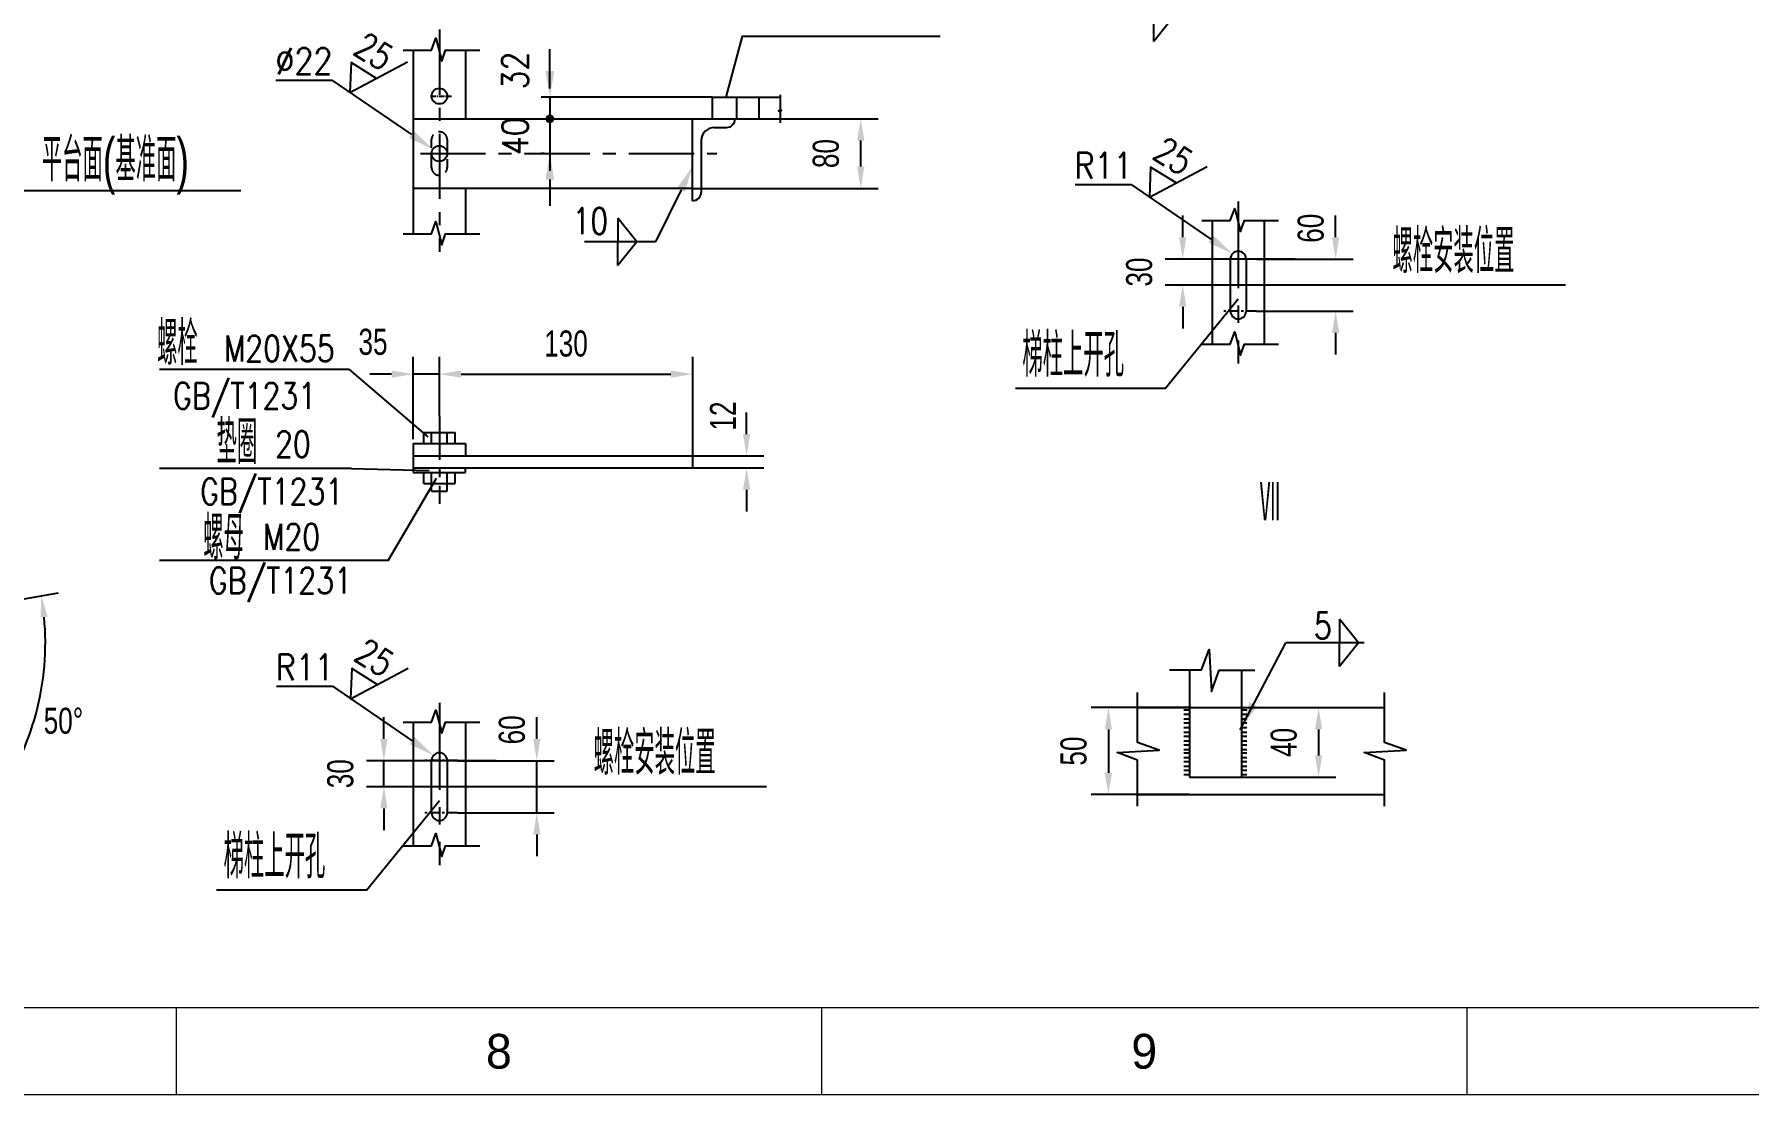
# Model space of a CAD drawing. Extents: x 148 to 221443, y -36682 to 6758.
# Drawn here: x 82721 to 86666, y -12115 to -9674 of the extents above; entities that cross this region are included whole.
import ezdxf
from ezdxf.enums import TextEntityAlignment as Align

# ---------------------------------------------------------------- set-up
doc = ezdxf.new("R2010")
doc.units = 0
doc.header["$LTSCALE"] = 10
doc.header["$MEASUREMENT"] = 0
for name, pattern in [('CENTERX2', [4, 2.5, -0.5, 0.5, -0.5]), ('HIDDENX2', [0.75, 0.5, -0.25]), ('PHANTOM2', [31.75, 15.875, -3.175, 3.175, -3.175, 3.175, -3.175])]:
    doc.linetypes.add(name, pattern=pattern)
for name, color, linetype in [('2', 4, 'Continuous'), ('CENTER', 1, 'CENTERX2'), ('DIM', 4, 'Continuous'), ('HIDDEN', 7, 'HIDDENX2'), ('MAIN', 6, 'Continuous'), ('RED', 7, 'Continuous'), ('WHITE', 7, 'Continuous')]:
    doc.layers.add(name, color=color, linetype=linetype)
doc.layers.add('2（细实线）', color=3, linetype='Continuous', lineweight=20)
doc.layers.add('图框层', color=7, linetype='Continuous', lineweight=15)
doc.styles.add('HZ', font='ROMS.SHX', dxfattribs={"width": 0.75, "bigfont": 'GBCBIG.SHX'})
doc.styles.get("Standard").update_dxf_attribs({"font": 'wison_e.shx', "width": 0.75, "bigfont": 'wison_c.shx'})
doc.styles.add('XW', font='ROMANS.shx', dxfattribs={"width": 0.85})
doc.dimstyles.new('DIM1', dxfattribs={"dimscale": 20, "dimtxt": 3, "dimasz": 2.5, "dimexe": 2, "dimexo": 0, "dimgap": 1, "dimtad": 0, "dimdec": 0, "dimzin": 0, "dimdsep": 46, "dimtxsty": 'Standard', "dimcen": 2, "dimclrd": 3, "dimclre": 3, "dimclrt": 3, "dimadec": 0, "dimazin": 0, "dimtfac": 0.666667, "dimtdec": 0, "dimtofl": 0, "dimtmove": 2, "dimatfit": 1, "dimfxl": 2, "dimtvp": 1.333333, "dimtolj": 1, "dimtzin": 0, "dimarcsym": 0})

# ---------------------------------------------------------------- blocks, each defined once
blk = doc.blocks.new('*D382')
at = {"layer": 'Defpoints', "color": 0}
for p in [(82635.9, -10983.8), (82229.8, -11055.4), (82211, -11151.5), (82695.6, -11323.3), (82514.3, -11406)]:
    blk.add_point(p, dxfattribs=at)
at = {"layer": 'WHITE', "color": 3, "linetype": 'Continuous', "lineweight": -2}
for p, q in [((82635.9, -10983.8), (82776.8, -10958.9)), ((82514.3, -11406), (82630.8, -11503.8))]:
    blk.add_line(p, q, dxfattribs=at)
blk.add_arc((82119.6, -11074.8), 627.3, 324.5678, 5.4322, dxfattribs=at)
at = {"layer": 'WHITE', "color": 3}
for points in [[(82752.4, -11014.3), (82735.9, -11016.5), (82737.4, -10965.9)], [(82624.2, -11433.4), (82637.3, -11443.6), (82600.2, -11478)]]:
    blk.add_solid(points, dxfattribs=at)
at = {"layer": 'WHITE', "color": 3, "insert": (82788.6, -11254.1), "char_height": 60, "attachment_point": 5}
blk.add_mtext('\\A1;50%%d', dxfattribs=at)
blk = doc.blocks.new('*D429')
at = {"layer": 'Defpoints', "color": 0}
for p in [(85533.5, -10190.9), (85533.5, -10310.9), (85715.9, -10310.9)]:
    blk.add_point(p, dxfattribs=at)
at = {"layer": 'DIM', "color": 3, "lineweight": -2}
for p, q in [((85715.9, -10140.9), (85715.9, -10090.9)), ((85533.5, -10190.9), (85755.9, -10190.9)), ((85533.5, -10310.9), (85755.9, -10310.9)), ((85715.9, -10360.9), (85715.9, -10410.9))]:
    blk.add_line(p, q, dxfattribs=at)
at = {"layer": 'DIM', "color": 3}
for points in [[(85707.5, -10140.9), (85724.2, -10140.9), (85715.9, -10190.9)], [(85724.2, -10360.9), (85707.5, -10360.9), (85715.9, -10310.9)]]:
    blk.add_solid(points, dxfattribs=at)
at = {"layer": 'DIM', "color": 3, "insert": (85658.7, -10120.1), "char_height": 60, "attachment_point": 5, "rotation": 90}
blk.add_mtext('\\A1;60', dxfattribs=at)
blk = doc.blocks.new('*D434')
at = {"layer": 'Defpoints', "color": 0}
for p in [(85364, -10190.9), (85622.5, -10190.9), (85622.5, -10250.9)]:
    blk.add_point(p, dxfattribs=at)
at = {"layer": 'WHITE', "color": 3, "linetype": 'Continuous', "lineweight": -2}
for p, q in [((85364, -10140.9), (85364, -10090.9)), ((85622.5, -10190.9), (85324, -10190.9)), ((85622.5, -10250.9), (85324, -10250.9)), ((85364, -10300.9), (85364, -10350.9))]:
    blk.add_line(p, q, dxfattribs=at)
at = {"layer": 'WHITE', "color": 3}
for points in [[(85355.7, -10140.9), (85372.4, -10140.9), (85364, -10190.9)], [(85372.4, -10300.9), (85355.7, -10300.9), (85364, -10250.9)]]:
    blk.add_solid(points, dxfattribs=at)
at = {"layer": 'WHITE', "color": 3, "insert": (85264, -10220.9), "char_height": 60, "attachment_point": 5, "rotation": 90}
blk.add_mtext('\\A1;30', dxfattribs=at)
blk = doc.blocks.new('*D436')
at = {"layer": 'Defpoints', "color": 0}
for p in [(84236.4, -10455.8), (83653.6, -10552.9), (84236.4, -10643.9)]:
    blk.add_point(p, dxfattribs=at)
at = {"layer": 'DIM', "color": 3, "lineweight": -2}
for p, q in [((83653.6, -10552.9), (83653.6, -10415.8)), ((84236.4, -10643.9), (84236.4, -10415.8)), ((83703.6, -10455.8), (84186.4, -10455.8))]:
    blk.add_line(p, q, dxfattribs=at)
at = {"layer": 'DIM', "color": 3}
for points in [[(83703.6, -10447.5), (83703.6, -10464.1), (83653.6, -10455.8)], [(84186.4, -10464.1), (84186.4, -10447.5), (84236.4, -10455.8)]]:
    blk.add_solid(points, dxfattribs=at)
at = {"layer": 'DIM', "color": 3, "insert": (83945, -10385.8), "char_height": 60, "attachment_point": 5}
blk.add_mtext('\\A1;130', dxfattribs=at)
blk = doc.blocks.new('*D437')
at = {"color": 3, "lineweight": -2}
for p, q in [((83593.6, -10605.4), (83593.6, -10415.8)), ((83653.6, -10552.9), (83653.6, -10415.8)), ((83543.6, -10455.8), (83493.6, -10455.8)), ((83703.6, -10455.8), (83753.6, -10455.8))]:
    blk.add_line(p, q, dxfattribs=at)
at = {"color": 3}
for points in [[(83543.6, -10464.1), (83543.6, -10447.5), (83593.6, -10455.8)], [(83703.6, -10447.5), (83703.6, -10464.1), (83653.6, -10455.8)]]:
    blk.add_solid(points, dxfattribs=at)
at = {"layer": 'Defpoints', "color": 0}
for p in [(83653.6, -10455.8), (83653.6, -10552.9), (83593.6, -10605.4)]:
    blk.add_point(p, dxfattribs=at)
at = {"color": 3, "insert": (83500.9, -10381.9), "char_height": 60, "attachment_point": 5}
blk.add_mtext('\\A1;35', dxfattribs=at)
blk = doc.blocks.new('*D438')
at = {"layer": 'Defpoints', "color": 0}
for p in [(84236.4, -10643.9), (84236.4, -10671.9), (84360.5, -10671.9)]:
    blk.add_point(p, dxfattribs=at)
at = {"layer": 'DIM', "color": 3, "lineweight": -2}
for p, q in [((84360.5, -10593.9), (84360.5, -10543.9)), ((84236.4, -10643.9), (84400.5, -10643.9)), ((84236.4, -10671.9), (84400.5, -10671.9)), ((84360.5, -10721.9), (84360.5, -10771.9))]:
    blk.add_line(p, q, dxfattribs=at)
at = {"layer": 'DIM', "color": 3}
for points in [[(84352.2, -10593.9), (84368.8, -10593.9), (84360.5, -10643.9)], [(84368.8, -10721.9), (84352.2, -10721.9), (84360.5, -10671.9)]]:
    blk.add_solid(points, dxfattribs=at)
at = {"layer": 'DIM', "color": 3, "insert": (84306.1, -10552.3), "char_height": 60, "attachment_point": 5, "rotation": 90}
blk.add_mtext('\\A1;12', dxfattribs=at)
blk = doc.blocks.new('*D439')
at = {"layer": 'Defpoints', "color": 0}
for p in [(84437.4, -9868.2), (84623.1, -9868.2), (84236.2, -10028.2)]:
    blk.add_point(p, dxfattribs=at)
at = {"layer": 'DIM', "color": 3, "lineweight": -2}
for p, q in [((84437.4, -9868.2), (84663.1, -9868.2)), ((84623.1, -9978.2), (84623.1, -9918.2)), ((84236.2, -10028.2), (84663.1, -10028.2))]:
    blk.add_line(p, q, dxfattribs=at)
at = {"layer": 'DIM', "color": 3}
for points in [[(84631.5, -9918.2), (84614.8, -9918.2), (84623.1, -9868.2)], [(84614.8, -9978.2), (84631.5, -9978.2), (84623.1, -10028.2)]]:
    blk.add_solid(points, dxfattribs=at)
at = {"layer": 'DIM', "color": 3, "insert": (84543.1, -9948.2), "char_height": 60, "attachment_point": 5, "rotation": 90}
blk.add_mtext('\\A1;80', dxfattribs=at)
blk = doc.blocks.new('*D440')
at = {"layer": 'Defpoints', "color": 0}
for p in [(83695.3, -11345.6), (83695.3, -11465.6), (83877.7, -11465.6)]:
    blk.add_point(p, dxfattribs=at)
at = {"layer": 'DIM', "color": 3, "lineweight": -2}
for p, q in [((83877.7, -11295.6), (83877.7, -11245.6)), ((83695.3, -11345.6), (83917.7, -11345.6)), ((83695.3, -11465.6), (83917.7, -11465.6)), ((83877.7, -11515.6), (83877.7, -11565.6))]:
    blk.add_line(p, q, dxfattribs=at)
at = {"layer": 'DIM', "color": 3}
for points in [[(83869.4, -11295.6), (83886.1, -11295.6), (83877.7, -11345.6)], [(83886.1, -11515.6), (83869.4, -11515.6), (83877.7, -11465.6)]]:
    blk.add_solid(points, dxfattribs=at)
at = {"layer": 'DIM', "color": 3, "insert": (83820.6, -11274.7), "char_height": 60, "attachment_point": 5, "rotation": 90}
blk.add_mtext('\\A1;60', dxfattribs=at)
blk = doc.blocks.new('*D441')
at = {"layer": 'Defpoints', "color": 0}
for p in [(83525.9, -11345.6), (83784.4, -11345.6), (83784.4, -11405.6)]:
    blk.add_point(p, dxfattribs=at)
at = {"layer": 'WHITE', "color": 3, "linetype": 'Continuous', "lineweight": -2}
for p, q in [((83525.9, -11295.6), (83525.9, -11245.6)), ((83784.4, -11345.6), (83485.9, -11345.6)), ((83784.4, -11405.6), (83485.9, -11405.6)), ((83525.9, -11455.6), (83525.9, -11505.6))]:
    blk.add_line(p, q, dxfattribs=at)
at = {"layer": 'WHITE', "color": 3}
for points in [[(83517.6, -11295.6), (83534.2, -11295.6), (83525.9, -11345.6)], [(83534.2, -11455.6), (83517.6, -11455.6), (83525.9, -11405.6)]]:
    blk.add_solid(points, dxfattribs=at)
at = {"layer": 'WHITE', "color": 3, "insert": (83425.9, -11375.6), "char_height": 60, "attachment_point": 5, "rotation": 90}
blk.add_mtext('\\A1;30', dxfattribs=at)
blk = doc.blocks.new('*D444')
at = {"layer": 'Defpoints', "color": 0}
for p in [(85499.2, -11223.5), (85499.2, -11383.5), (85676.6, -11383.5)]:
    blk.add_point(p, dxfattribs=at)
at = {"layer": 'DIM', "color": 3, "lineweight": -2}
for p, q in [((85499.2, -11223.5), (85716.6, -11223.5)), ((85676.6, -11273.5), (85676.6, -11333.5)), ((85499.2, -11383.5), (85716.6, -11383.5))]:
    blk.add_line(p, q, dxfattribs=at)
at = {"layer": 'DIM', "color": 3}
for points in [[(85685, -11273.5), (85668.3, -11273.5), (85676.6, -11223.5)], [(85668.3, -11333.5), (85685, -11333.5), (85676.6, -11383.5)]]:
    blk.add_solid(points, dxfattribs=at)
at = {"layer": 'DIM', "color": 3, "insert": (85596.6, -11303.5), "char_height": 60, "attachment_point": 5, "rotation": 90}
blk.add_mtext('\\A1;40', dxfattribs=at)
blk = doc.blocks.new('*D448')
at = {"layer": 'Defpoints', "color": 0}
for p in [(85379.2, -11223.5), (85193.1, -11423.5), (85379.2, -11423.5)]:
    blk.add_point(p, dxfattribs=at)
at = {"layer": 'DIM', "color": 3, "lineweight": -2}
for p, q in [((85379.2, -11223.5), (85153.1, -11223.5)), ((85193.1, -11273.5), (85193.1, -11373.5)), ((85379.2, -11423.5), (85153.1, -11423.5))]:
    blk.add_line(p, q, dxfattribs=at)
at = {"layer": 'DIM', "color": 3}
for points in [[(85201.4, -11273.5), (85184.7, -11273.5), (85193.1, -11223.5)], [(85184.7, -11373.5), (85201.4, -11373.5), (85193.1, -11423.5)]]:
    blk.add_solid(points, dxfattribs=at)
at = {"layer": 'DIM', "color": 3, "insert": (85113.1, -11323.5), "char_height": 60, "attachment_point": 5, "rotation": 90}
blk.add_mtext('\\A1;50', dxfattribs=at)
blk = doc.blocks.new('1.5a2')
at = {"layer": '图框层', "ltscale": 10}
for p, q in [((16981.88, 9726.58), (16125.88, 9726.58)), ((16620.63, 9726.58), (16620.63, 9716.58)), ((16694.88, 9726.58), (16694.88, 9716.58)), ((16769.13, 9726.58), (16769.13, 9716.58)), ((16991.88, 9716.58), (16100.88, 9716.58))]:
    blk.add_line(p, q, dxfattribs=at)
at = {"style": 'HZ'}
for s, p in [('8', (16657.75, 9721.58)), ('9', (16732, 9721.58))]:
    blk.add_text(s, height=4, dxfattribs=at).set_placement(p, align=Align.MIDDLE)

msp = doc.modelspace()

# ---------------------------------------------------------------- linework, layer by layer
at = {"linetype": 'Continuous'}
for p, q in [((85363.6748, -9607.4754), (85297.1784, -9690.5138)), ((85297.1784, -9690.5138), (85297.1784, -9607.4754)), ((84064.2193, -10096.8748), (84064.2193, -10151.4892)), ((84107.954, -10151.4892), (84064.2193, -10096.8748)), ((84064.2193, -10206.1037), (84064.2193, -10151.4892)), ((84107.954, -10151.4892), (84064.2193, -10206.1037)), ((85768.2243, -11074.2281), (85724.4895, -11019.6137)), ((85724.4895, -11019.6137), (85724.4895, -11074.2281)), ((85768.2243, -11074.2281), (85724.4895, -11128.8426)), ((85724.4895, -11128.8426), (85724.4895, -11074.2281))]:
    msp.add_line(p, q, dxfattribs=at)
at = {"color": 3}
for p, q in [((83907.8283, -9768.1695), (83907.8283, -9708.1695)), ((83907.8283, -9798.1695), (83907.8283, -9738.1695)), ((83277.1732, -9778.9553), (83405.8874, -9778.9553)), ((83405.8874, -9778.9553), (83589.1764, -9904.1704)), ((84281.3555, -9818.1695), (83887.8283, -9818.1695)), ((83907.8283, -9818.1695), (83907.8283, -9948.1695)), ((84281.3555, -9818.1695), (84281.3555, -9868.1695)), ((84281.3555, -9818.1695), (84437.3858, -9818.1695)), ((84337.5492, -9818.1695), (84337.5492, -9868.1695)), ((84388.3913, -9818.1695), (84388.3913, -9868.1695)), ((84236.1675, -9868.1695), (84437.3858, -9868.1695)), ((84286.1675, -9888.1695), (84314.1815, -9888.1695)), ((84256.1675, -9918.1695), (84256.1675, -10036.7409)), ((83907.8283, -9948.1695), (83907.8283, -9988.1695)), ((83907.8283, -10008.1695), (83907.8283, -10068.1695)), ((85116.8802, -10019.6995), (85245.5945, -10019.6995)), ((85245.5945, -10019.6995), (85428.8835, -10144.9145)), ((82695.2969, -10033.0015), (83196.6085, -10033.0015)), ((84209.698, -10031.5313), (84150.7292, -10151.4892)), ((84236.1675, -10056.7409), (84236.1675, -10028.1695)), ((84150.7292, -10151.4892), (83987.8539, -10151.4892)), ((86244.6995, -10250.8983), (85448.2428, -10250.8983)), ((85323.8962, -10489.1301), (85491.7176, -10282.8983)), ((83446.3573, -10444.8317), (83009.2162, -10444.8317)), ((83446.3573, -10444.8317), (83627.045, -10600.1181)), ((85323.8962, -10489.1301), (84979.0984, -10489.1301)), ((83451.3209, -10673.041), (83009.4255, -10673.041)), ((83451.3209, -10673.041), (83630.3346, -10677.5738)), ((83535.7021, -10884.9608), (83646.7509, -10695.3999)), ((83535.7021, -10884.9608), (83009.4255, -10884.9608)), ((85495.888, -11274.6202), (85601.0894, -11074.2281)), ((85781.1428, -11074.2281), (85601.0894, -11074.2281)), ((83278.7446, -11174.3659), (83407.4589, -11174.3659)), ((83407.4589, -11174.3659), (83590.7478, -11299.581)), ((83485.7605, -11643.7966), (83653.582, -11437.5648)), ((84406.5639, -11405.5648), (83610.1071, -11405.5648)), ((83485.7605, -11643.7966), (83140.9628, -11643.7966))]:
    msp.add_line(p, q, dxfattribs=at)
for points in [[(84313.7088, -9818.1695), (84351.1612, -9677.8853), (84805.7102, -9677.8853)], [(83509.0025, -9775.0934), (83450.258, -9738.3634), (83447.8212, -9807.6026), (83580.3806, -9737.166)], [(84437.3858, -9812.8192), (84437.3858, -9848.2717), (84440.9271, -9849.1566), (84433.8446, -9850.0415), (84437.3858, -9851.1475), (84437.3858, -9877.2749)], [(85348.7095, -10015.8376), (85289.9651, -9979.1076), (85287.5282, -10048.3468), (85420.0877, -9977.9102)], [(83510.5739, -11170.504), (83451.8294, -11133.774), (83449.3926, -11203.0132), (83581.9521, -11132.5766)]]:
    msp.add_lwpolyline(points, dxfattribs=at)
at = {"color": 3, "const_width": 10}
msp.add_lwpolyline([(83902.8283, -9868.1695, 1), (83912.8283, -9868.1695, 1)], format="xyb", close=True, dxfattribs=at)
at = {"color": 3}
for centre, radius, start, end in [((84286.1675, -9918.1695), 30, 90, 180), ((84314.1815, -9868.1695), 20, 270, 0), ((84236.1675, -10036.7409), 20, 270, 0)]:
    msp.add_arc(centre, radius, start, end, dxfattribs=at)
for points in [[(83897.8283, -9758.1695), (83917.8283, -9758.1695), (83907.8283, -9818.1695)], [(83594.8173, -9895.9133), (83583.5355, -9912.4275), (83638.7191, -9938.0159)], [(83897.8283, -10008.1695), (83917.8283, -10008.1695), (83907.8283, -9948.1695)], [(84200.7237, -10027.1198), (84218.6723, -10035.9429), (84236.1675, -9977.6856)], [(85434.5244, -10136.6574), (85423.2425, -10153.1717), (85478.4262, -10178.76)], [(85535.4135, -11220.8442), (85517.7054, -11211.5478), (85498.6703, -11269.3204)], [(83596.3887, -11291.3239), (83585.1069, -11307.8381), (83640.2906, -11333.4265)]]:
    msp.add_solid(points, dxfattribs=at)
at = {"layer": '2'}
for p, q in [((83653.582, -10455.7924), (83593.582, -10455.7924)), ((83525.8998, -11405.5648), (83525.8998, -11345.5648)), ((83877.7412, -11465.5648), (83877.7412, -11345.5648))]:
    msp.add_line(p, q, dxfattribs=at)
at = {"layer": 'CENTER', "ltscale": 6}
for p, q in [((83653.582, -9662.6818), (83653.582, -10173.9839)), ((83609.7644, -9948.1695), (84291.7773, -9948.1695))]:
    msp.add_line(p, q, dxfattribs=at)
at = {"layer": 'CENTER', "ltscale": 0.5}
msp.add_line((83633.0258, -9816.007), (83681.1772, -9816.007), dxfattribs=at)
at = {"layer": 'CENTER', "ltscale": 8}
for p, q in [((85491.7176, -10058.1256), (85491.7176, -10431.1432)), ((83653.582, -11212.7921), (83653.582, -11585.8097))]:
    msp.add_line(p, q, dxfattribs=at)
at = {"layer": 'CENTER'}
for p, q in [((85533.4836, -10190.8983), (85456.5346, -10190.8983)), ((85533.4836, -10310.8983), (85456.5346, -10310.8983)), ((83695.3479, -11345.5648), (83618.3989, -11345.5648)), ((83695.3479, -11465.5648), (83618.3989, -11465.5648))]:
    msp.add_line(p, q, dxfattribs=at)
at = {"layer": 'CENTER', "ltscale": 4}
msp.add_line((83653.582, -10552.9457), (83653.582, -10754.06), dxfattribs=at)
at = {"layer": 'DIM', "color": 7, "linetype": 'Continuous'}
msp.add_line((83894.8747, -9948.1695), (83887.8283, -9948.1695), dxfattribs=at)
at = {"layer": 'DIM', "color": 1, "linetype": 'Continuous'}
msp.add_line((83713.582, -10682.3085), (83713.582, -10671.8521), dxfattribs=at)
at = {"layer": 'DIM'}
for p, q in [((85366.7606, -11228.2567), (85379.2295, -11228.2567)), ((85366.7606, -11238.8767), (85379.2295, -11238.8767)), ((85499.2295, -11228.2567), (85511.6984, -11228.2567)), ((85499.2295, -11238.8767), (85511.6984, -11238.8767)), ((85366.2014, -11249.4966), (85379.2295, -11249.4966)), ((85366.2014, -11269.3204), (85379.2295, -11269.3204)), ((85366.2014, -11279.9403), (85379.2295, -11279.9403)), ((85366.7606, -11258.7004), (85379.2295, -11258.7004)), ((85498.6703, -11249.4966), (85511.6984, -11249.4966)), ((85498.6703, -11269.3204), (85511.6984, -11269.3204)), ((85498.6703, -11279.9403), (85511.6984, -11279.9403)), ((85499.2295, -11258.7004), (85511.6984, -11258.7004)), ((85366.2014, -11299.7641), (85379.2295, -11299.7641)), ((85366.2014, -11319.5878), (85379.2295, -11319.5878)), ((85366.7606, -11289.1441), (85379.2295, -11289.1441)), ((85366.7606, -11308.9679), (85379.2295, -11308.9679)), ((85498.6703, -11299.7641), (85511.6984, -11299.7641)), ((85498.6703, -11319.5878), (85511.6984, -11319.5878)), ((85499.2295, -11289.1441), (85511.6984, -11289.1441)), ((85499.2295, -11308.9679), (85511.6984, -11308.9679)), ((85366.2014, -11327.4611), (85379.2295, -11327.4611)), ((85366.2014, -11347.2848), (85379.2295, -11347.2848)), ((85366.7606, -11338.081), (85379.2295, -11338.081)), ((85366.7606, -11357.9047), (85379.2295, -11357.9047)), ((85498.6703, -11327.4611), (85511.6984, -11327.4611)), ((85498.6703, -11347.2848), (85511.6984, -11347.2848)), ((85499.2295, -11338.081), (85511.6984, -11338.081)), ((85499.2295, -11357.9047), (85511.6984, -11357.9047)), ((85366.2014, -11367.1086), (85379.2295, -11367.1086)), ((85366.2014, -11377.7285), (85379.2295, -11377.7285)), ((85498.6703, -11367.1086), (85511.6984, -11367.1086)), ((85498.6703, -11377.7285), (85511.6984, -11377.7285))]:
    msp.add_line(p, q, dxfattribs=at)
at = {"layer": 'HIDDEN', "color": 2, "ltscale": 6}
for p, q in [((83635.582, -9980.1695), (83635.582, -9916.1695)), ((83671.582, -9916.1695), (83671.582, -9980.1695))]:
    msp.add_line(p, q, dxfattribs=at)
at = {"layer": 'HIDDEN', "linetype": 'PHANTOM2', "ltscale": 4}
for p, q in [((85379.2295, -11223.5244), (85379.2295, -11383.5244)), ((85499.2295, -11223.5244), (85499.2295, -11383.5244)), ((85379.2295, -11383.5244), (85499.2295, -11383.5244))]:
    msp.add_line(p, q, dxfattribs=at)
at = {"layer": 'HIDDEN', "color": 2, "ltscale": 6}
for centre, start, end in [((83653.582, -9916.1695), 0, 180), ((83653.582, -9980.1695), 180, 0)]:
    msp.add_arc(centre, 18, start, end, dxfattribs=at)
at = {"layer": 'MAIN', "linetype": 'Continuous'}
for points in [[(83570.2076, -9710.5202), (83635.3767, -9710.5202), (83645.7446, -9682.3933), (83659.0746, -9735.6864), (83667.9613, -9710.5202), (83746.4605, -9710.5202)], [(85408.3432, -10102.4826), (85473.5123, -10102.4826), (85483.8802, -10074.3558), (85497.2102, -10127.6488), (85506.0969, -10102.4826), (85584.5961, -10102.4826)], [(83570.2076, -10132.8102), (83635.3767, -10132.8102), (83645.7446, -10104.6834), (83659.0746, -10157.9764), (83667.9613, -10132.8102), (83746.4605, -10132.8102)], [(85408.3432, -10386.6939), (85473.5123, -10386.6939), (85483.8802, -10358.5671), (85497.2102, -10411.8601), (85506.0969, -10386.6939), (85584.5961, -10386.6939)], [(85333.3543, -11136.8338), (85407.383, -11136.8338), (85424.9403, -11089.5531), (85430.2075, -11186.069), (85447.7648, -11136.9335), (85530.1593, -11136.9335)], [(85260.2224, -11450.6361), (85260.2224, -11344.4738), (85212.9417, -11326.9166), (85309.4576, -11321.6493), (85260.3221, -11304.0921), (85260.3221, -11188.3633)], [(85828.5589, -11450.6361), (85828.5589, -11344.4738), (85781.2782, -11326.9166), (85877.7941, -11321.6493), (85828.6586, -11304.0921), (85828.6586, -11188.3633)], [(83570.2076, -11257.1491), (83635.3767, -11257.1491), (83645.7446, -11229.0222), (83659.0746, -11282.3153), (83667.9613, -11257.1491), (83746.4605, -11257.1491)], [(83570.2076, -11541.3604), (83635.3767, -11541.3604), (83645.7446, -11513.2335), (83659.0746, -11566.5266), (83667.9613, -11541.3604), (83746.4605, -11541.3604)]]:
    msp.add_lwpolyline(points, dxfattribs=at)
at = {"layer": 'RED'}
for p, q in [((83593.582, -9710.5202), (83593.582, -10132.8102)), ((83713.582, -9710.5202), (83713.582, -9868.1695)), ((83593.582, -9868.1695), (84236.1675, -9868.1695)), ((84236.1675, -10028.1695), (84236.1675, -9868.1695)), ((84236.1675, -10028.1695), (84236.1675, -9868.1695)), ((83593.582, -10028.1695), (84236.1675, -10028.1695)), ((83713.582, -10028.1695), (83713.582, -10132.8102)), ((85431.7176, -10102.4826), (85431.7176, -10386.6939)), ((85551.7176, -10102.4826), (85551.7176, -10386.6939)), ((85473.7176, -10310.8983), (85473.7176, -10190.8983)), ((85509.7176, -10190.8983), (85509.7176, -10310.8983)), ((83617.582, -10590.2521), (83689.582, -10590.2521)), ((83617.582, -10615.8521), (83617.582, -10590.2521)), ((83635.582, -10615.8521), (83635.582, -10590.2521)), ((83671.582, -10615.8521), (83671.582, -10590.2521)), ((83689.582, -10615.8521), (83689.582, -10590.2521)), ((83593.582, -10615.8521), (83593.582, -10643.8521)), ((83593.582, -10615.8521), (83713.582, -10615.8521)), ((83593.582, -10643.8521), (84236.4299, -10643.8521)), ((83593.582, -10643.8521), (83593.582, -10682.3085)), ((83713.582, -10615.8521), (83713.582, -10643.8521)), ((84236.4299, -10671.8521), (84236.4299, -10643.8521)), ((83593.582, -10671.8521), (84236.4299, -10671.8521)), ((83593.582, -10682.3085), (83713.582, -10682.3085)), ((83617.582, -10707.9085), (83617.582, -10682.3085)), ((83635.582, -10725.4597), (83635.582, -10682.3085)), ((83671.582, -10725.4597), (83671.582, -10682.3085)), ((83689.582, -10707.9085), (83689.582, -10682.3085)), ((83617.582, -10707.9085), (83689.582, -10707.9085)), ((83635.582, -10725.4597), (83671.582, -10725.4597)), ((85379.2295, -11136.8338), (85379.2295, -11223.5244)), ((85499.2295, -11136.9335), (85499.2295, -11223.5244)), ((85260.3221, -11223.5244), (85828.6586, -11223.5244)), ((83593.582, -11257.1491), (83593.582, -11541.3604)), ((83713.582, -11257.1491), (83713.582, -11541.3604)), ((83635.582, -11465.5648), (83635.582, -11345.5648)), ((83671.582, -11345.5648), (83671.582, -11465.5648)), ((85260.2224, -11423.5244), (85828.5589, -11423.5244))]:
    msp.add_line(p, q, dxfattribs=at)
for centre in [(83653.582, -9816.007), (83653.582, -9948.1695)]:
    msp.add_circle(centre, 18, dxfattribs=at)
for centre, start, end in [((85491.7176, -10190.8983), 0, 180), ((85491.7176, -10310.8983), 180, 0), ((83653.582, -11345.5648), 0, 180), ((83653.582, -11465.5648), 180, 0)]:
    msp.add_arc(centre, 18, start, end, dxfattribs=at)

# ---------------------------------------------------------------- block references
at = {"layer": '2（细实线）', "xscale": 20, "yscale": 20, "zscale": 20}
msp.add_blockref('1.5a2', (-249364.5209, -206446.0395), dxfattribs=at)

# ---------------------------------------------------------------- texts
at = {"color": 3, "linetype": 'Continuous', "style": 'XW', "width": 0.8}
for s, p in [('10', (84042.0433, -10103.3949)), ('5', (85707.1227, -11034.7863))]:
    msp.add_text(s, height=60, dxfattribs=at).set_placement(p, align=Align.MIDDLE_RIGHT)
at = {"color": 3}
for s, height, style, width, p in [('螺栓', 100, 'HZ', 0.65, (83003.9436, -10434.5981)), ('M20X55', 60, 'XW', 0.8, (83157.5095, -10426.8072)), ('GB/T1231', 60, 'XW', 0.8, (83040.8183, -10535.5268)), ('垫圈', 100, 'HZ', 0.65, (83140.7443, -10662.8074)), ('20', 60, 'XW', 0.8, (83275.494, -10647.0144)), ('GB/T1231', 60, 'XW', 0.8, (83103.0409, -10756.0565)), ('Ⅶ', 100, 'HZ', 0.65, (85541.3524, -10801.7431)), ('螺母', 100, 'HZ', 0.65, (83110.3383, -10882.469)), ('M20', 60, 'XW', 0.8, (83247.6744, -10860.2003)), ('GB/T1231', 60, 'XW', 0.8, (83123.2679, -10960.9236))]:
    msp.add_text(s, height=height, dxfattribs=dict(at, style=style, width=width)).set_placement(p)
at = {"color": 3, "style": 'XW', "width": 0.8}
msp.add_text('25', height=60, rotation=327.9843207, dxfattribs=at).set_placement((83539.3853, -11130.2195), align=Align.MIDDLE_RIGHT)
at = {"color": 3, "char_height": 60, "attachment_point": 5, "style": 'XW'}
for s, insert in [('%%C22', (83342.0232, -9735.1608)), ('R11', (83343.5946, -11130.5714))]:
    msp.add_mtext(s, dxfattribs=dict(at, insert=insert))
at = {"layer": '2', "color": 3, "linetype": 'Continuous', "style": 'HZ', "width": 0.65}
for s, p in [('平台面(基准面)', (82738.7797, -10012.4502)), ('螺栓安装位置', (85846.6137, -10223.2899)), ('梯柱上开孔', (84995.0779, -10461.8222)), ('螺栓安装位置', (84008.4781, -11377.9564)), ('梯柱上开孔', (83156.9423, -11616.4887))]:
    msp.add_text(s, height=100, dxfattribs=at).set_placement(p)
at = {"layer": 'DIM', "color": 3, "style": 'XW', "width": 0.8}
for p in [(83537.8139, -9734.8089), (85377.521, -9975.5531)]:
    msp.add_text('25', height=60, rotation=327.9843207, dxfattribs=at).set_placement(p, align=Align.MIDDLE_RIGHT)
at = {"layer": 'DIM', "color": 3, "linetype": 'Continuous', "char_height": 60, "attachment_point": 5, "rotation": 90, "style": 'XW'}
for s, insert in [('\\A1;32', (83827.7173, -9757.016)), ('\\A1;40', (83827.8283, -9908.1695))]:
    msp.add_mtext(s, dxfattribs=dict(at, insert=insert))
at = {"layer": 'DIM', "color": 3, "insert": (85181.7303, -9975.9049), "char_height": 60, "attachment_point": 5, "style": 'XW'}
msp.add_mtext('R11', dxfattribs=at)

# ---------------------------------------------------------------- dimensions: what is measured, and where the dimension line sits
at = {"color": 3}
dim = msp.add_linear_dim(base=(83653.582, -10455.7924), p1=(83593.582, -10605.3957), p2=(83653.582, -10552.9457), text='35', dimstyle='DIM1', dxfattribs=at)
dim.commit()
dim.dimension.update_dxf_attribs({"geometry": '*D437', "text_midpoint": (83500.9192, -10381.9214), "dimtype": 160})
at = {"layer": 'DIM'}
for base, p1, p2, text, picture, middle in [((84623.1494, -9868.1695), (84236.1675, -10028.1695), (84437.3858, -9868.1695), '80', '*D439', (84543.1494, -9948.1695)), ((85193.0776, -11423.5244), (85379.2295, -11223.5244), (85379.2295, -11423.5244), '50', '*D448', (85113.0776, -11323.5244)), ((85676.6479, -11383.5244), (85499.2295, -11223.5244), (85499.2295, -11383.5244), '40', '*D444', (85596.6479, -11303.5244))]:
    dim = msp.add_linear_dim(base=base, p1=p1, p2=p2, angle=90, text=text, dimstyle='DIM1', override={"dimtofl": 1}, dxfattribs=at)
    dim.commit()
    dim.dimension.update_dxf_attribs({"geometry": picture, "text_midpoint": middle})
for base, p1, p2, picture, middle in [((85715.8769, -10310.8983), (85533.4836, -10190.8983), (85533.4836, -10310.8983), '*D429', (85658.7031, -10120.0737)), ((83877.7412, -11465.5648), (83695.3479, -11345.5648), (83695.3479, -11465.5648), '*D440', (83820.5674, -11274.7401))]:
    dim = msp.add_linear_dim(base=base, p1=p1, p2=p2, angle=90, text='60', dimstyle='DIM1', dxfattribs=at)
    dim.commit()
    dim.dimension.update_dxf_attribs({"geometry": picture, "text_midpoint": middle, "dimtype": 160})
dim = msp.add_linear_dim(base=(84236.4299, -10455.7924), p1=(83653.582, -10552.9457), p2=(84236.4299, -10643.8521), text='130', dimstyle='DIM1', dxfattribs=at)
dim.commit()
dim.dimension.update_dxf_attribs({"geometry": '*D436', "text_midpoint": (83945.0059, -10385.8094), "dimtype": 160})
dim = msp.add_linear_dim(base=(84360.502, -10671.8521), p1=(84236.4299, -10643.8521), p2=(84236.4299, -10671.8521), angle=90, text='12', dimstyle='DIM1', override={"dimsah": 1}, dxfattribs=at)
dim.commit()
dim.dimension.update_dxf_attribs({"geometry": '*D438', "text_midpoint": (84306.0722, -10552.3003), "dimtype": 160})
at = {"layer": 'WHITE', "color": 7, "linetype": 'Continuous'}
for base, p1, p2, picture, middle in [((85364.0354, -10190.8983), (85622.5192, -10250.8983), (85622.5192, -10190.8983), '*D434', (85264.0354, -10220.8983)), ((83525.8998, -11345.5648), (83784.3836, -11405.5648), (83784.3836, -11345.5648), '*D441', (83425.8998, -11375.5648))]:
    dim = msp.add_linear_dim(base=base, p1=p1, p2=p2, angle=90, text='30', dimstyle='DIM1', dxfattribs=at)
    dim.commit()
    dim.dimension.update_dxf_attribs({"geometry": picture, "text_midpoint": middle})
at = {"layer": 'WHITE', "color": 1, "linetype": 'Continuous'}
dim = msp.add_angular_dim_2l(base=(82695.6226, -11323.2806), line1=((82211.0098, -11151.5134), (82514.2646, -11405.9744)), line2=((82229.7564, -11055.3811), (82635.8816, -10983.7703)), dimstyle='DIM1', override={"dimtad": 2, "dimtih": 1, "dimtoh": 1, "dimtix": 1}, dxfattribs=at)
dim.commit()
dim.dimension.update_dxf_attribs({"geometry": '*D382', "text_midpoint": (82788.5908, -11254.0632)})

doc.saveas('drawing.dxf')
